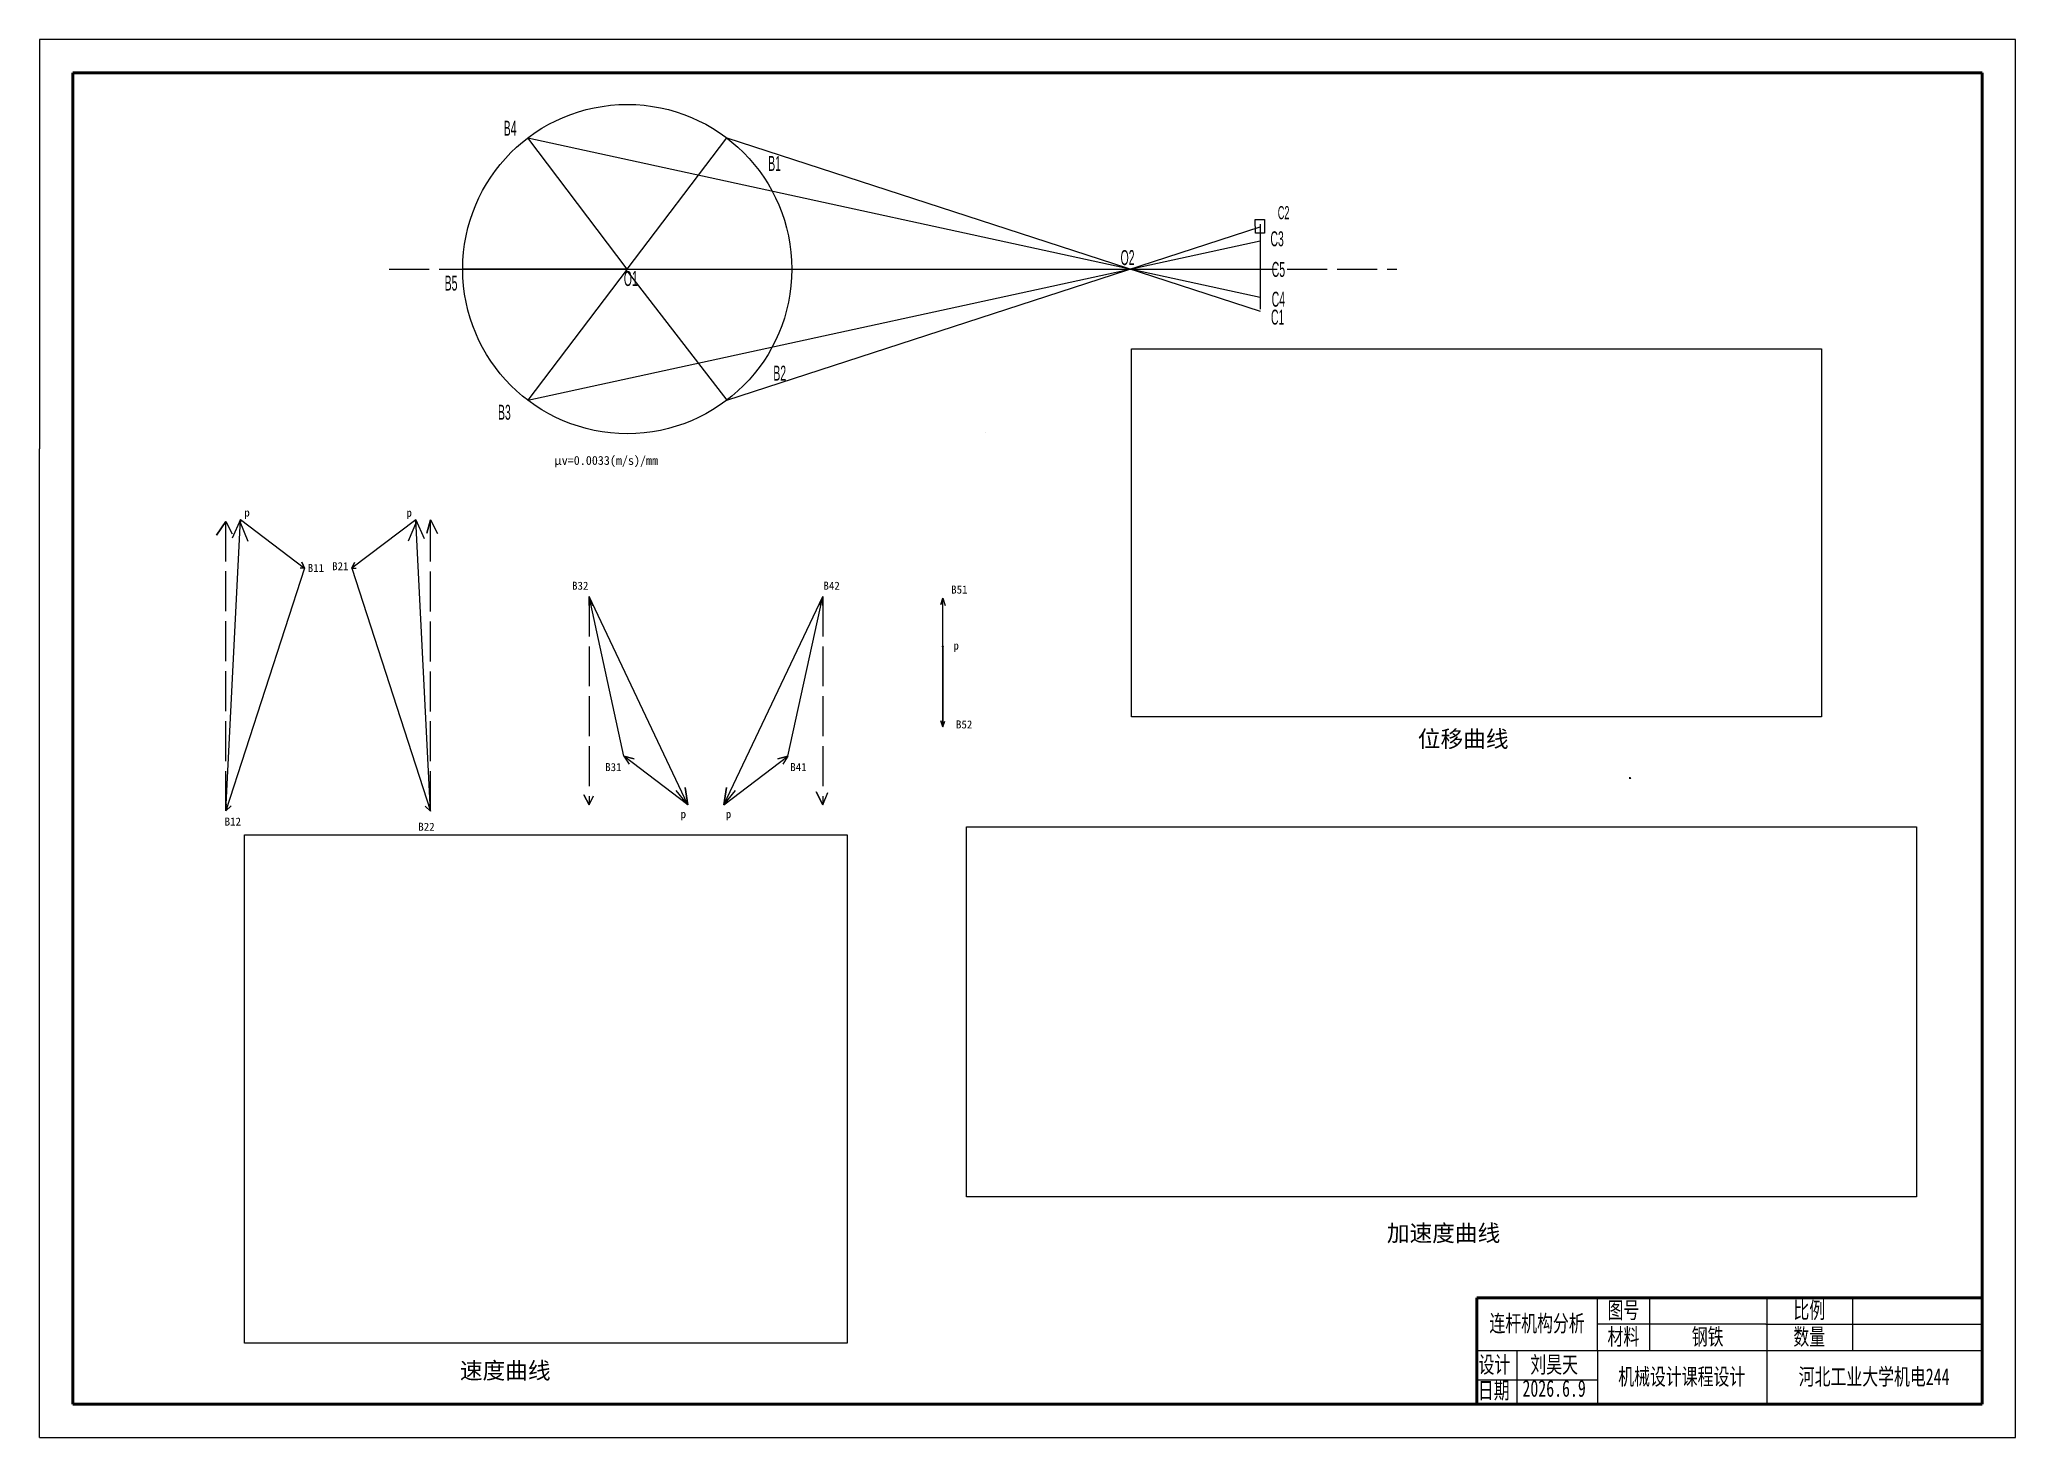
# Model space of a CAD drawing. Header units: millimetres. Extents: x -1795330 to 1, y -899964 to 0.
# Drawn here: x -1787763 to -1787169, y -899964 to -899544 of the extents above; entities outside this region: 3.
import ezdxf

# ---------------------------------------------------------------- set-up
doc = ezdxf.new("R2010")
doc.units = ezdxf.units.MM
doc.linetypes.add('ACAD_ISO02W100', pattern=[15, 12, -3])
for name, color, linetype, lineweight in [('粗实线', 7, 'Continuous', 50), ('细实线', 7, 'Continuous', 20), ('细直线', 160, 'Continuous', 25)]:
    doc.layers.add(name, color=color, linetype=linetype, lineweight=lineweight)
doc.styles.add('1', font='arial.ttf', dxfattribs={"width": 0.5, "height": 1})
doc.styles.add('Annotative', font='txt')
doc.styles.add('汉字', font='simfang.ttf', dxfattribs={"width": 0.7, "height": 5})
doc.styles.add('汉字工程字', font='gbeitc.shx', dxfattribs={"height": 5})
picture_1 = doc.add_image_def('image1.png', size_in_pixel=(1495, 797))
picture_2 = doc.add_image_def('image2.png', size_in_pixel=(974, 821))
picture_3 = doc.add_image_def('image3.png', size_in_pixel=(1593, 620))

msp = doc.modelspace()

# ---------------------------------------------------------------- linework, layer by layer
for p, q in [((-1787586.21, -899613.03), (-1787616.1, -899573.62)), ((-1787616.1, -899573.62), (-1787395.98, -899621.51)), ((-1787586.21, -899613.03), (-1787556.33, -899573.62)), ((-1787556.33, -899573.62), (-1787395.98, -899625.69)), ((-1787556.33, -899652.44), (-1787395.98, -899600.37)), ((-1787395.98, -899599.54), (-1787395.98, -899613.03)), ((-1787616.1, -899652.44), (-1787395.98, -899604.55)), ((-1787586.21, -899613.03), (-1787635.67, -899613.03)), ((-1787635.67, -899613.03), (-1787395.98, -899613.03)), ((-1787586.21, -899613.03), (-1787616.1, -899652.44)), ((-1787586.21, -899613.62), (-1787556.33, -899652.44)), ((-1787706.94, -899775.84), (-1787702.47, -899688.29)), ((-1787702.47, -899688.29), (-1787705, -899693.92)), ((-1787702.72, -899688.84), (-1787702.47, -899688.29)), ((-1787702.72, -899688.84), (-1787700.24, -899694.74)), ((-1787702.47, -899688.29), (-1787702.54, -899688.44)), ((-1787702.47, -899688.29), (-1787683.25, -899702.87)), ((-1787702.47, -899688.29), (-1787702.29, -899688.88)), ((-1787649.82, -899688.35), (-1787669.04, -899702.93)), ((-1787649.57, -899688.9), (-1787652.05, -899694.8)), ((-1787649.82, -899688.35), (-1787650, -899688.94)), ((-1787645.35, -899775.91), (-1787649.82, -899688.35)), ((-1787649.82, -899688.35), (-1787649.75, -899688.5)), ((-1787649.57, -899688.9), (-1787649.82, -899688.35)), ((-1787649.82, -899688.35), (-1787647.29, -899693.99)), ((-1787683.25, -899702.87), (-1787684.06, -899701.08)), ((-1787684.06, -899701.08), (-1787683.25, -899702.87)), ((-1787669.04, -899702.93), (-1787668.23, -899701.14)), ((-1787668.23, -899701.14), (-1787669.04, -899702.93)), ((-1787683.25, -899702.87), (-1787706.94, -899775.84)), ((-1787683.25, -899702.87), (-1787684.54, -899702.87)), ((-1787669.04, -899702.93), (-1787645.35, -899775.91)), ((-1787669.04, -899702.93), (-1787667.75, -899702.93)), ((-1787587.22, -899759.41), (-1787597.67, -899711.39)), ((-1787568, -899773.99), (-1787597.67, -899711.39)), ((-1787597.67, -899711.39), (-1787597.67, -899714.15)), ((-1787597.67, -899714.15), (-1787597.67, -899711.39)), ((-1787597.67, -899711.39), (-1787596.71, -899714.08)), ((-1787557.14, -899773.99), (-1787527.47, -899711.39)), ((-1787537.92, -899759.41), (-1787527.47, -899711.39)), ((-1787527.47, -899711.39), (-1787528.43, -899714.08)), ((-1787527.47, -899711.39), (-1787527.47, -899714.15)), ((-1787527.47, -899714.15), (-1787527.47, -899711.39)), ((-1787568, -899773.99), (-1787587.22, -899759.41)), ((-1787587.22, -899759.41), (-1787584.14, -899760.2)), ((-1787584.14, -899760.2), (-1787587.22, -899759.41)), ((-1787587.22, -899759.41), (-1787585.67, -899761.78)), ((-1787557.14, -899773.99), (-1787537.92, -899759.41)), ((-1787537.92, -899759.41), (-1787541, -899760.2)), ((-1787541, -899760.2), (-1787537.92, -899759.41)), ((-1787537.92, -899759.41), (-1787539.47, -899761.78)), ((-1787568, -899773.99), (-1787571.5, -899769.74)), ((-1787568, -899773.99), (-1787568.78, -899768.81)), ((-1787568.78, -899768.81), (-1787568, -899773.99)), ((-1787557.14, -899773.99), (-1787556.36, -899768.81)), ((-1787556.36, -899768.81), (-1787557.14, -899773.99)), ((-1787557.14, -899773.99), (-1787553.64, -899769.74)), ((-1787706.94, -899775.84), (-1787706.66, -899773.78)), ((-1787706.94, -899775.84), (-1787705.3, -899774.29)), ((-1787706.94, -899775.84), (-1787706.86, -899775.27)), ((-1787706.94, -899775.84), (-1787706.92, -899775.68)), ((-1787706.94, -899775.84), (-1787706.79, -899775.7)), ((-1787706.79, -899775.7), (-1787706.94, -899775.84)), ((-1787706.94, -899775.84), (-1787706.79, -899775.7)), ((-1787706.94, -899775.84), (-1787706.94, -899775.84)), ((-1787706.79, -899775.7), (-1787706.62, -899775.54)), ((-1787645.35, -899775.91), (-1787646.99, -899774.35)), ((-1787645.49, -899775.76), (-1787645.67, -899775.6)), ((-1787645.35, -899775.91), (-1787645.63, -899773.84)), ((-1787645.35, -899775.91), (-1787645.49, -899775.76)), ((-1787645.49, -899775.76), (-1787645.35, -899775.91)), ((-1787645.35, -899775.91), (-1787645.49, -899775.76)), ((-1787645.35, -899775.91), (-1787645.43, -899775.33)), ((-1787645.35, -899775.91), (-1787645.37, -899775.74)), ((-1787645.35, -899775.91), (-1787645.35, -899775.91))]:
    msp.add_line(p, q)
at = {"linetype": 'ACAD_ISO02W100'}
for p, q in [((-1787657.81, -899613.03), (-1787354.91, -899613.03)), ((-1787434.96, -899613.03), (-1787395.98, -899613.03)), ((-1787395.98, -899613.03), (-1787395.98, -899626.52)), ((-1787706.94, -899688.84), (-1787709.67, -899693.02)), ((-1787709.67, -899693.02), (-1787706.94, -899688.84)), ((-1787706.94, -899775.84), (-1787706.94, -899688.84)), ((-1787706.94, -899688.84), (-1787705, -899692.62)), ((-1787645.35, -899688.35), (-1787646.44, -899692.35)), ((-1787646.44, -899692.35), (-1787645.35, -899688.35)), ((-1787645.35, -899775.91), (-1787645.35, -899688.35)), ((-1787645.35, -899688.35), (-1787643.29, -899692.44)), ((-1787597.67, -899711.39), (-1787597.67, -899773.99)), ((-1787527.47, -899711.39), (-1787527.47, -899773.99)), ((-1787597.67, -899773.99), (-1787599.23, -899771.02)), ((-1787599.23, -899771.02), (-1787597.67, -899773.99)), ((-1787597.67, -899773.99), (-1787596.4, -899771.27)), ((-1787527.47, -899773.99), (-1787529.42, -899770.14)), ((-1787529.42, -899770.14), (-1787527.47, -899773.99)), ((-1787527.47, -899773.99), (-1787525.89, -899770.27))]:
    msp.add_line(p, q, dxfattribs=at)
at = {"linetype": 'ByBlock'}
for p, q in [((-1787478.47, -899662.21), (-1787478.47, -899662.28)), ((-1787478.47, -899662.28), (-1787478.47, -899662.21)), ((-1787478.47, -899662.21), (-1787478.46, -899662.28)), ((-1787478.47, -899662.21), (-1787478.45, -899662.27)), ((-1787491.33, -899711.9), (-1787491.98, -899713.84)), ((-1787491.98, -899713.84), (-1787491.33, -899711.9)), ((-1787491.33, -899750.54), (-1787491.33, -899711.9)), ((-1787491.33, -899711.9), (-1787490.63, -899714.11)), ((-1787491.33, -899726.42), (-1787491.33, -899750.54)), ((-1787491.33, -899750.54), (-1787491.94, -899748.79)), ((-1787491.94, -899748.79), (-1787491.33, -899750.54)), ((-1787491.33, -899750.54), (-1787490.78, -899748.84)), ((-1787284.79, -899765.69), (-1787284.79, -899766.14)), ((-1787284.79, -899766.14), (-1787284.79, -899765.69)), ((-1787284.79, -899765.69), (-1787284.7, -899766.14)), ((-1787284.79, -899765.69), (-1787284.63, -899766.1))]:
    msp.add_line(p, q, dxfattribs=at)
at = {"linetype": 'ACAD_ISO02W100'}
msp.add_lwpolyline([(-1787397.43, -899598.18), (-1787394.69, -899598.18), (-1787394.61, -899602.23), (-1787397.35, -899602.23)], close=True, dxfattribs=at)
msp.add_circle((-1787586.21, -899613.03), 49.46)
at = {"linetype": 'ByBlock'}
for radius in [0.142, 0.0391]:
    msp.add_circle((-1787491.33, -899726.42), radius, dxfattribs=at)
at = {"layer": '粗实线'}
for p, q in [((-1787178.9, -899554.07), (-1787752.9, -899554.07)), ((-1787752.9, -899554.07), (-1787752.9, -899677.07)), ((-1787178.9, -899954.07), (-1787178.9, -899554.07)), ((-1787752.9, -899954.07), (-1787752.9, -899677.07)), ((-1787330.87, -899922.07), (-1787330.87, -899954.07)), ((-1787352.9, -899954.07), (-1787752.9, -899954.07)), ((-1787352.9, -899954.07), (-1787178.9, -899954.07))]:
    msp.add_line(p, q, dxfattribs=at)
at = {"layer": '粗实线', "color": 18, "true_color": 0x000000}
msp.add_line((-1787330.87, -899922.07), (-1787178.9, -899922.07), dxfattribs=at)
at = {"layer": '粗实线'}
msp.add_open_spline([(0, 0), (0.33, 0), (0.67, 0), (1, 0)], degree=3, dxfattribs=at)
at = {"layer": '细实线'}
for p, q in [((-1795329.93, -866814.49), (-1794909.93, -866814.49)), ((-1794909.93, -866814.49), (-1794489.93, -866814.49)), ((-1787168.9, -899544.07), (-1787762.9, -899544.07)), ((-1787762.9, -899544.07), (-1787762.9, -899667.07)), ((-1787168.9, -899964.07), (-1787168.9, -899544.07)), ((-1787762.9, -899964.07), (-1787762.9, -899667.07)), ((-1787294.57, -899938.07), (-1787294.57, -899922.07)), ((-1787278.96, -899922.07), (-1787278.96, -899938.07)), ((-1787243.52, -899954.07), (-1787243.52, -899922.07)), ((-1787217.85, -899922.07), (-1787217.85, -899938.07)), ((-1787243.9, -899930.07), (-1787294.57, -899930.07)), ((-1787294.57, -899938.07), (-1787330.87, -899938.07)), ((-1787318.73, -899954.07), (-1787318.73, -899938.07)), ((-1787208.9, -899938.07), (-1787294.57, -899938.07)), ((-1787294.57, -899938.07), (-1787294.57, -899954.07)), ((-1787294.57, -899946.83), (-1787330.87, -899946.83)), ((-1787762.9, -899964.07), (-1787168.9, -899964.07))]:
    msp.add_line(p, q, dxfattribs=at)
at = {"layer": '细直线', "color": 18, "true_color": 0x000000}
for p, q in [((-1787243.9, -899930.07), (-1787178.9, -899930.07)), ((-1787178.9, -899938.07), (-1787208.9, -899938.07))]:
    msp.add_line(p, q, dxfattribs=at)

# ---------------------------------------------------------------- texts
at = {"linetype": 'ByBlock', "attachment_point": 1, "style": '1'}
for s, width, gutter_width, heights, insert, char_height in [('B4', 23.1823, 56.2, [4.13], (-1787623.36, -899568.47), 4.496), ('B1', 23.1823, 56.2, [4.13], (-1787543.85, -899579.05), 4.496), ('C2', 20.2096, 49, [3.6], (-1787390.66, -899594.12), 3.92), ('C3', 23.1823, 56.2, [4.13], (-1787392.87, -899601.69), 4.496), ('O2', 23.1823, 56.2, [4.13], (-1787437.92, -899607.34), 4.496), ('C5', 23.1823, 56.2, [4.13], (-1787392.49, -899610.89), 4.496), ('B5', 23.1823, 56.2, [4.13], (-1787641.11, -899615), 4.496), ('O1', 23.1823, 56.2, [4.13], (-1787587.24, -899613.62), 4.496), ('C4', 23.1823, 56.2, [4.13], (-1787392.5, -899619.84), 4.496), ('C1', 23.1823, 56.2, [4.13], (-1787392.71, -899625.23), 4.496), ('B2', 23.1823, 56.2, [4.13], (-1787542.31, -899642.05), 4.496), ('B3', 23.1823, 56.2, [4.13], (-1787625.08, -899653.81), 4.496)]:
    msp.add_mtext_dynamic_manual_height_columns(s, width=width, gutter_width=gutter_width, heights=heights, dxfattribs=dict(at, insert=insert, char_height=char_height))
at = {"linetype": 'ByBlock'}
for s, width, gutter_width, insert, char_height, attachment_point in [('μv=0.0033(m/s)/mm', 15.7686, 13.31, (-1787608.2, -899669.19), 2.6611, 1), ('B11', 5.1787, 12.06, (-1787682.28, -899701.63), 2.413, 1), ('B21', 5.1787, 12.06, (-1787670.01, -899701.1), 2.413, 3), ('B32', 5.1787, 12.06, (-1787597.9, -899706.96), 2.413, 3), ('B42', 5.1787, 12.06, (-1787527.24, -899706.96), 2.413, 1), ('B51', 5.1787, 12.06, (-1787483.92, -899708.12), 2.413, 3), ('B52', 5.1787, 12.06, (-1787482.48, -899748.64), 2.413, 3), ('B31', 5.1787, 12.06, (-1787587.93, -899761.45), 2.413, 3), ('B41', 5.1787, 12.06, (-1787537.22, -899761.45), 2.413, 1), ('B12', 5.1787, 12.06, (-1787707.25, -899777.83), 2.413, 1), ('B22', 5.1787, 12.06, (-1787644.12, -899779.38), 2.413, 3)]:
    msp.add_mtext_dynamic_manual_height_columns(s, width=width, gutter_width=gutter_width, heights=[0], dxfattribs=dict(at, insert=insert, char_height=char_height, attachment_point=attachment_point))
at = {"linetype": 'ByBlock', "char_height": 2.41, "width": 8.6698, "style": 'Annotative'}
for insert, attachment_point in [((-1787699.69, -899684.97), 3), ((-1787652.6, -899685.03), 1), ((-1787486.52, -899724.94), 3), ((-1787570.17, -899775.57), 1), ((-1787554.97, -899775.57), 3)]:
    msp.add_mtext('p', dxfattribs=dict(at, insert=insert, attachment_point=attachment_point))
at = {"layer": '粗实线', "insert": (-1787211.4, -899946.07), "char_height": 5, "attachment_point": 5, "style": '汉字'}
msp.add_mtext_dynamic_manual_height_columns('河北工业大学机电244', width=65, gutter_width=25, heights=[0], dxfattribs=at)
at = {"layer": '细实线', "char_height": 5}
for s, width, insert, attachment_point, style in [('\\pxqc;{\\fSimSun|b0|i0|c134|p2;位移曲线}', 58.1729, (-1787364.01, -899751.7), 1, '汉字工程字'), ('\\pxqc;{\\fSimSun|b0|i0|c134|p2;加速度曲线}', 49.2917, (-1787365.48, -899900.17), 1, '汉字工程字'), ('连杆机构分析', 36.3015, (-1787312.72, -899930.07), 5, '汉字'), ('图号', 15.6059, (-1787286.76, -899926.07), 5, '汉字'), ('比例', 26.0494, (-1787230.88, -899926.07), 5, '汉字'), ('材料', 15.6059, (-1787286.76, -899934.07), 5, '汉字'), ('钢铁', 35.0588, (-1787261.43, -899934.07), 5, '汉字'), ('数量', 26.0494, (-1787230.88, -899934.07), 5, '汉字'), ('设计', 9.8805, (-1787325.55, -899942.45), 5, '汉字'), ('刘昊天', 26.0452, (-1787307.59, -899942.45), 5, '汉字'), ('\\pxqc;{\\fSimSun|b0|i0|c134|p2;速度曲线}', 45.7386, (-1787645.77, -899941.47), 1, '汉字工程字'), ('机械设计课程设计', 45.3465, (-1787269.23, -899946.07), 5, '汉字'), ('日期', 10.2562, (-1787325.74, -899950.2), 5, '汉字'), ('2026.6.9', 26.0452, (-1787307.59, -899949.37), 5, '汉字')]:
    msp.add_mtext_dynamic_manual_height_columns(s, width=width, gutter_width=25, heights=[0], dxfattribs=dict(at, insert=insert, attachment_point=attachment_point, style=style))

# ---------------------------------------------------------------- pictures from other files: only their frames are drawn
at = {"layer": '细实线'}
image = msp.add_image(picture_1, insert=(-1787434.68, -899747.6), size_in_units=(207.45, 110.59), dxfattribs=at)
image.dxf.flags = 7
image = msp.add_image(picture_2, insert=(-1787701.28, -899935.75), size_in_units=(181.17, 152.71), dxfattribs=at)
image.dxf.flags = 7
image = msp.add_image(picture_3, insert=(-1787484.26, -899891.78), size_in_units=(285.58, 111.15), dxfattribs=at)
image.dxf.flags = 7

doc.saveas('drawing.dxf')
